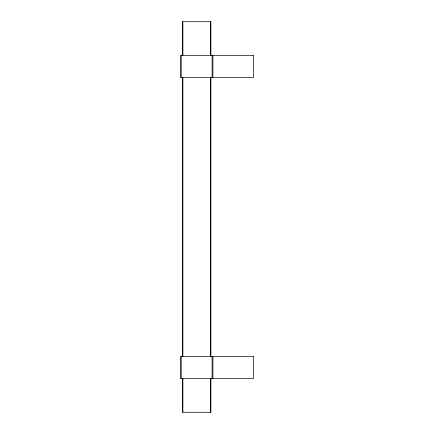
<?xml version="1.0" encoding="UTF-8"?>
<svg xmlns="http://www.w3.org/2000/svg" width="434" height="434" viewBox="0 0 434 434"><rect width="100%" height="100%" fill="white"/><g stroke="black" fill="none" stroke-linecap="round" stroke-linejoin="round"><path stroke-width="0.65" d="M212.931 55.552L212.931 77.36M212.931 356.639L212.931 378.448M212.09 55.552L212.09 77.36M212.09 356.639L212.09 378.448M210.897 55.552L210.897 21.7L182.416 21.7L182.416 55.552M210.897 77.36L210.897 356.639M210.897 378.448L210.897 412.3L182.416 412.3L182.416 378.448M210.425 21.7L210.425 55.552M210.425 77.36L210.425 356.639M210.425 378.448L210.425 412.3M182.888 21.7L182.888 55.552M182.888 77.36L182.888 356.639M182.888 378.448L182.888 412.3M182.416 77.36L182.416 356.639M181.222 55.552L181.222 77.36M181.222 356.639L181.222 378.448M253.619 55.552L180.381 55.552L180.381 77.36L253.619 77.36L253.619 55.552M253.619 356.639L180.381 356.639L180.381 378.448L253.619 378.448L253.619 356.639"/></g></svg>
